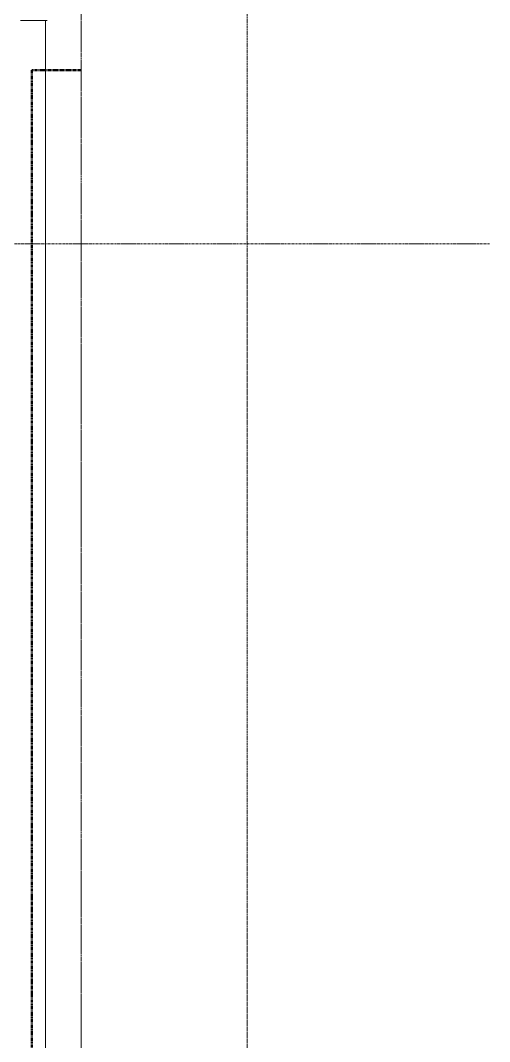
# Model space of a CAD drawing. Header units: inches. Extents: x -4266 to -1814, y 9706 to 12441.
# Drawn here: x -1925.4 to -1814.2, y 10627 to 10869.2 of the extents above; entities that cross this region are included whole.
import ezdxf

# ---------------------------------------------------------------- set-up
doc = ezdxf.new("R2010")
doc.units = ezdxf.units.IN
doc.header["$MEASUREMENT"] = 0
for name, pattern in [('Aligning Line 1_8_', [0.25, 0.125, -0.125]), ('Dash Dot 3_16_', [0.3125, 0.1875, -0.0625, 0, -0.0625]), ('Double Dash 3_8_', [1, 0.375, -0.125, 0.125, -0.125, 0.125, -0.125]), ('Grid Line 1_2_', [0.875, 0.5, -0.125, 0.125, -0.125])]:
    doc.linetypes.add(name, pattern=pattern)
for name, color, linetype, lineweight in [('0-1', 7, 'Continuous', 5), ('0-3', 7, 'Continuous', 9), ('A-ANNO-SYMB-1', 150, 'Dash Dot 3_16_', 9), ('C-PROP-LINE', 91, 'Double Dash 3_8_', 50), ('G-ANNO-SYMB-1', 147, 'Aligning Line 1_8_', 9), ('S-FNDN-2', 10, 'Continuous', 13), ('S-GRID-1', 1, 'Grid Line 1_2_', 9)]:
    doc.layers.add(name, color=color, linetype=linetype, lineweight=lineweight)

# ---------------------------------------------------------------- blocks, each defined once
blk = doc.blocks.new('Basic Wall _ EXT - C8AØF - _10_ CONCRETE _ 2_ EPS INSUL_ - ___-2578966-FLOOR PLAN - 1ST FLOOR')
at = {"layer": 'S-FNDN-2'}
for p, q in [((-1925.38, 10869.19), (-1919.41, 10869.19)), ((-1919.41, 10869.19), (-1919.02, 10869.19)), ((-1919.41, 10869.19), (-1919.41, 10461.19))]:
    blk.add_line(p, q, dxfattribs=at)
blk = doc.blocks.new('CTR - 1st Phase - Shell_rvt-1-FLOOR PLAN - 1ST FLOOR')
at = {"layer": 'S-GRID-1'}
blk.add_line((-1814.21, 10816.19), (-4168.71, 10816.19), dxfattribs=at)
at = {"layer": '0-3'}
blk.add_blockref('Basic Wall _ EXT - C8AØF - _10_ CONCRETE _ 2_ EPS INSUL_ - ___-2578966-FLOOR PLAN - 1ST FLOOR', (0, 0), dxfattribs=at)
blk = doc.blocks.new('CTR - 1st Phase -Stairs _ Elevators_rvt-1-FLOOR PLAN - 1ST FLOOR')
at = {"layer": 'G-ANNO-SYMB-1'}
blk.add_line((-1910.96, 12280.1), (-1910.96, 9706.24), dxfattribs=at)
blk = doc.blocks.new('Family - ___-1869111-FLOOR PLAN - 1ST FLOOR')
at = {"layer": 'C-PROP-LINE'}
for p, q in [((-1922.72, 10012.59), (-1922.72, 10857.39)), ((-1922.72, 10857.39), (-1910.9, 10857.39))]:
    blk.add_line(p, q, dxfattribs=at)

msp = doc.modelspace()

# ---------------------------------------------------------------- linework, layer by layer
at = {"layer": 'A-ANNO-SYMB-1'}
for p, q in [((-1910.95638, 9718.24032), (-1910.95638, 12268.04045)), ((-1871.64479, 9851.38186), (-1871.64479, 11141.42614))]:
    msp.add_line(p, q, dxfattribs=at)

# ---------------------------------------------------------------- block references
at = {"layer": '0-1'}
for name in ['CTR - 1st Phase - Shell_rvt-1-FLOOR PLAN - 1ST FLOOR', 'CTR - 1st Phase -Stairs _ Elevators_rvt-1-FLOOR PLAN - 1ST FLOOR']:
    msp.add_blockref(name, (0, 0), dxfattribs=at)
at = {"layer": 'C-PROP-LINE'}
msp.add_blockref('Family - ___-1869111-FLOOR PLAN - 1ST FLOOR', (0, 0), dxfattribs=at)

doc.saveas('drawing.dxf')
